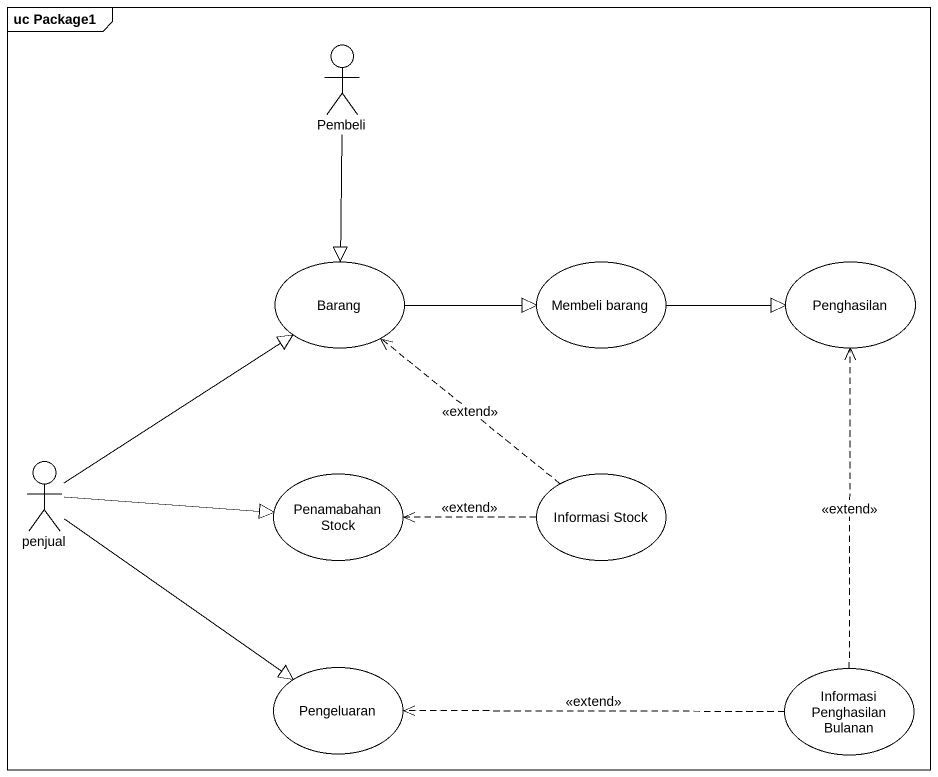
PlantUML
@startuml
mainframe uc Package1
actor Pembeli
usecase Barang
usecase "Membeli barang" as Membeli_barang
usecase Penghasilan
actor penjual
usecase "Penamabahan Stock" as Penamabahan_Stock
usecase "Informasi Stock" as Informasi_Stock
usecase Pengeluaran
usecase "Informasi Penghasilan Bulanan" as Informasi_Penghasilan
Pembeli --|> Barang
Barang -right-|> Membeli_barang
Membeli_barang -right-|> Penghasilan
penjual -up-|> Barang
penjual -right-|> Penamabahan_Stock
penjual --|> Pengeluaran
Informasi_Stock .up.> Barang : <<extend>>
Informasi_Stock .left.> Penamabahan_Stock : <<extend>>
Informasi_Penghasilan .up.> Penghasilan : <<extend>>
Informasi_Penghasilan .left.> Pengeluaran : <<extend>>
@enduml
